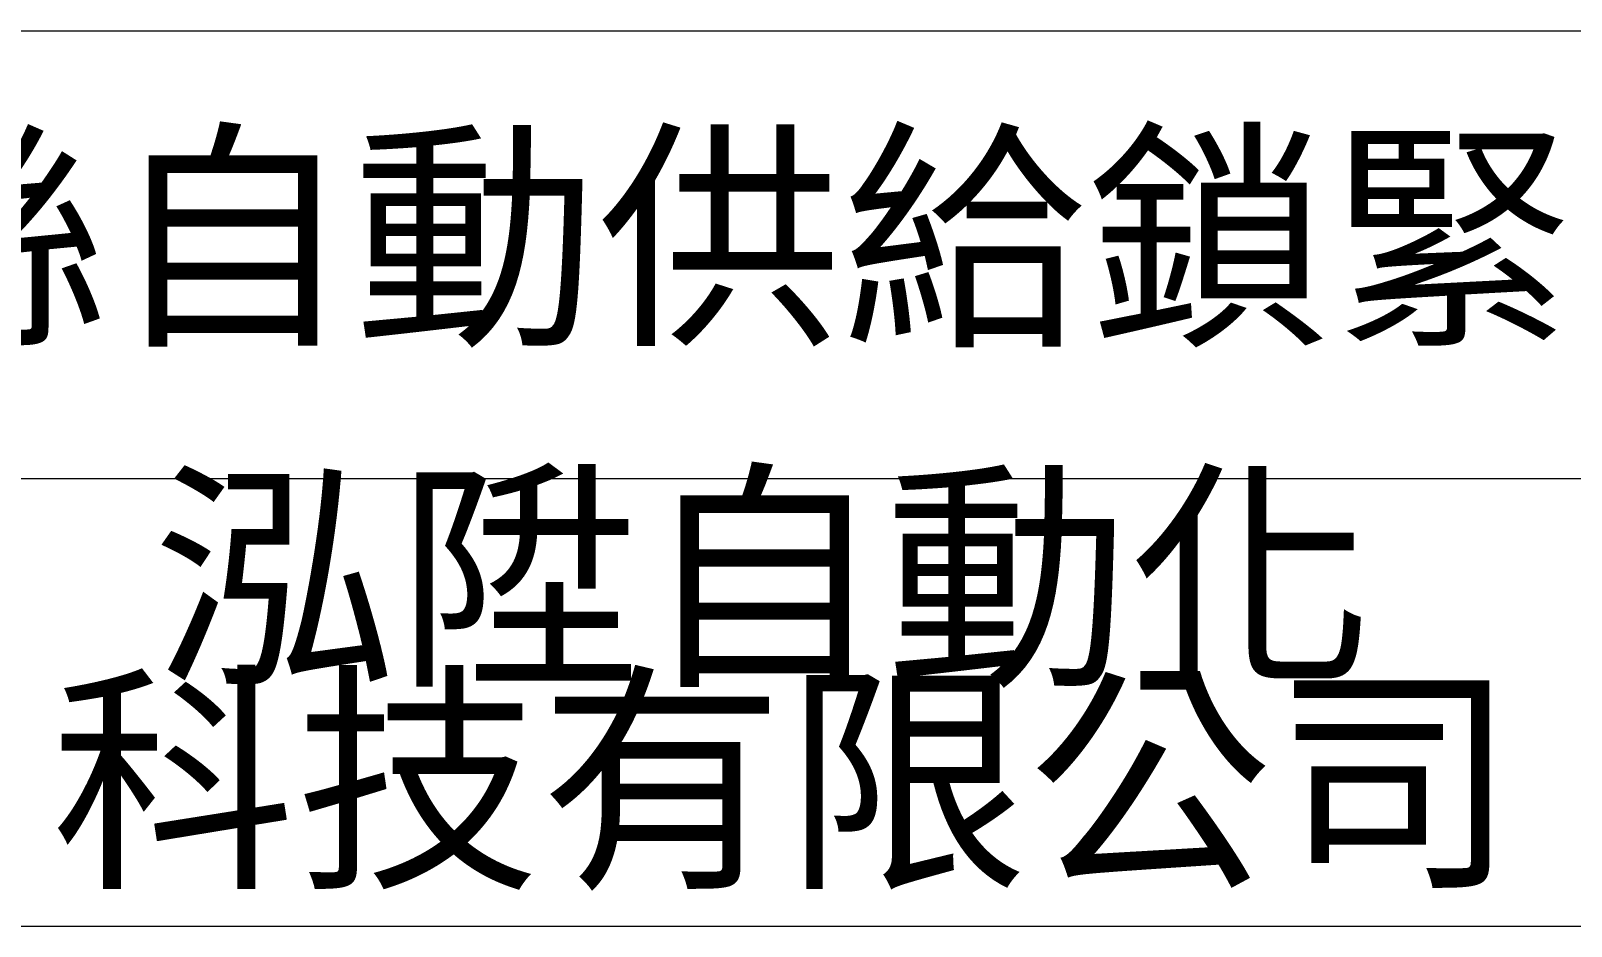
# Model space of a CAD drawing. Header units: millimetres. Extents: x -92 to 3444, y 120 to 2400.
# Drawn here: x 1089.8 to 1502.7, y 120 to 360 of the extents above; entities that cross this region are included whole.
import ezdxf

# ---------------------------------------------------------------- set-up
doc = ezdxf.new("R2010")
doc.units = ezdxf.units.MM
doc.header["$LTSCALE"] = 12
doc.layers.add('圖框層', color=7, linetype='Continuous', lineweight=20)
doc.layers.add('標題 (ISO)', color=7, linetype='Continuous', lineweight=40)
doc.styles.add('STSL_65', font='')
doc.styles.add('文字型式61', font='')
doc.styles.add('文字型式65', font='')
doc.styles.add('文字型式85', font='')
doc.styles.add('文字型式88', font='')
doc.styles.get('STSL_65').set_extended_font_data('DFKai-SB')
doc.styles.get('文字型式61').set_extended_font_data('DFKai-SB')
doc.styles.get('文字型式65').set_extended_font_data('DFKai-SB')
doc.styles.get('文字型式85').set_extended_font_data('DFKai-SB')
doc.styles.get('文字型式88').set_extended_font_data('DFKai-SB')

# ---------------------------------------------------------------- blocks, each defined once
blk = doc.blocks.new('標題欄框 ISO')
at = {"layer": '圖框層', "color": 7}
for p, q in [((85.948, 35.033), (362.948, 35.033)), ((85.948, 25.035), (202.948, 25.035)), ((85.948, 15.035), (362.948, 15.035))]:
    blk.add_line(p, q, dxfattribs=at)
at = {"layer": '圖框層', "color": 7, "style": 'STSL_65'}
for s, p in [('泓陞自動化', (169.476, 20.82)), ('科技有限公司', (167.22, 16.289))]:
    blk.add_text(s, height=4, dxfattribs=at).set_placement(p)
at = {"layer": '標題 (ISO)'}
for tag, p, height, style in [('描述_001', (68.06, 197.752), 4, '文字型式65'), ('材料_001', (242.778, 30.149), 3.5, '文字型式85'), ('狀態_001', (264.797, 30.13), 3.5, '文字型式85'), ('視圖比例_001', (286.423, 30.171), 3.5, '文字型式85'), ('主題_001', (146.685, 28.418), 4, '文字型式65'), ('建立日期_001', (285.113, 24.116), 2.5, '文字型式88'), ('工程師_001', (286.416, 17.142), 3.5, '文字型式85'), ('設計師_001', (325.416, 17.142), 3.5, '文字型式85'), ('標題_001', (217.423, 16.901), 3.5, '文字型式85'), ('零件號碼_001', (248.947, 17.134), 3, '文字型式61')]:
    blk.add_attdef(tag, p, '', height=height, dxfattribs=dict(at, style=style))

msp = doc.modelspace()

# ---------------------------------------------------------------- block references
ref = msp.add_blockref('標題欄框 ISO', (-911.376, -60.417), dxfattribs=dict(xscale=12, yscale=12, zscale=12))
ref.add_attrib('主題_001', '四軸螺絲自動供給鎖緊機', (848.85, 280.598), dxfattribs={"layer": '標題 (ISO)', "height": 48, "style": '文字型式65'})

doc.saveas('drawing.dxf')
